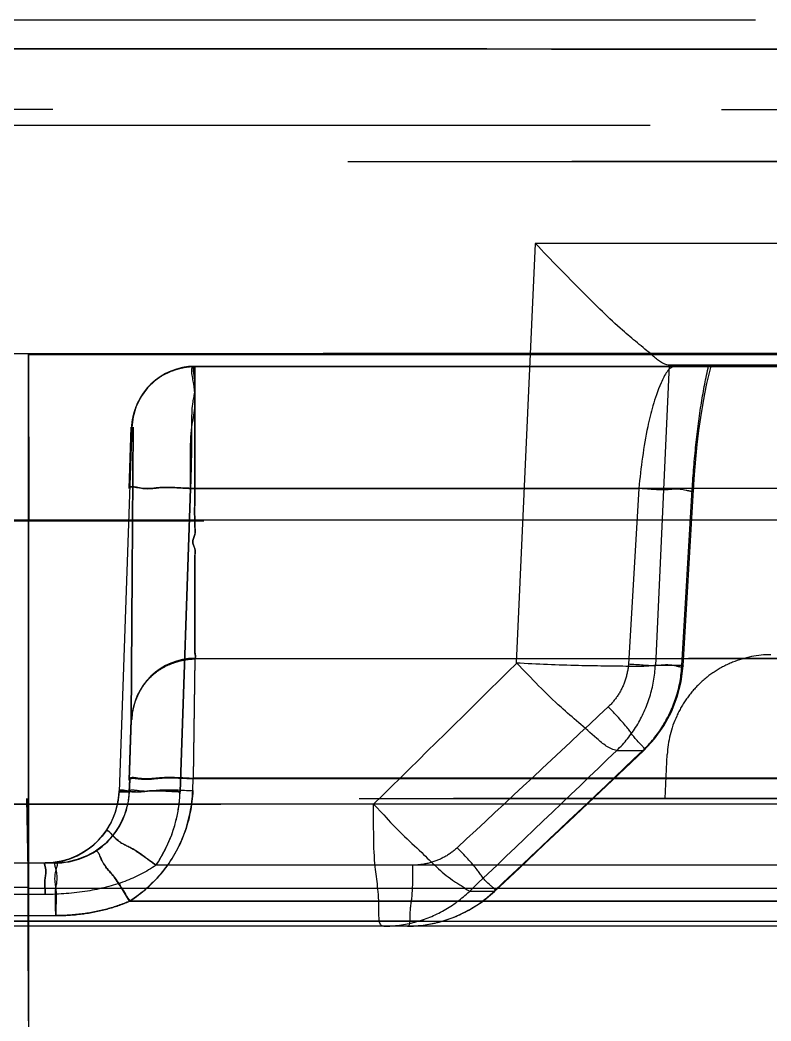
# Model space of a CAD drawing. Header units: millimetres. Extents: x 1236 to 1656, y -100 to 494.
# Drawn here: x 1493.431 to 1494.144, y 347.26 to 348.21 of the extents above; entities that cross this region are included whole.
import ezdxf

# ---------------------------------------------------------------- set-up
doc = ezdxf.new("R2010")
doc.units = ezdxf.units.MM
doc.header["$LTSCALE"] = 0.1
doc.linetypes.add('HIDDENX2', pattern=[19.05, 12.7, -6.35])
doc.layers.add('HIDDEN', color=8, linetype='HIDDENX2')

msp = doc.modelspace()

# ---------------------------------------------------------------- linework, layer by layer
at = {"layer": 'HIDDEN'}
for p, q in [((1493.43915, 348.20969), (1488.93913, 348.20969)), ((1497.93933, 348.20969), (1493.43927, 348.20969)), ((1497.83933, 348.10969), (1489.03913, 348.10969)), ((1497.13001, 348.07641), (1489.5625, 348.07385)), ((1489.93219, 348.074), (1497.31496, 348.0765)), ((1493.90236, 347.59932), (1493.92049, 347.9976)), ((1493.92019, 347.99795), (1494.48052, 347.99763)), ((1493.43924, 347.73416), (1493.43912, 347.89219)), ((1493.43932, 347.89303), (1493.43948, 347.73521)), ((1493.59719, 347.88096), (1494.43891, 347.8806)), ((1493.67353, 347.88098), (1493.5972, 347.88099)), ((1494.05396, 347.88086), (1493.59721, 347.88099)), ((1494.05389, 347.88086), (1493.90213, 347.88092)), ((1494.04749, 347.88211), (1494.03429, 347.59722)), ((1494.0475, 347.88211), (1494.08479, 347.88136)), ((1494.40084, 347.8819), (1494.04756, 347.8821)), ((1493.53721, 347.82308), (1493.52513, 347.47724)), ((1493.53465, 347.76516), (1493.5367, 347.82322)), ((1493.53678, 347.82288), (1493.53474, 347.76519)), ((1493.5384, 347.82322), (1493.53668, 347.54557)), ((1493.53676, 347.54576), (1493.5385, 347.82288)), ((1493.58303, 347.47724), (1493.59308, 347.76517)), ((1493.59308, 347.76514), (1493.58303, 347.47724)), ((1493.59303, 347.76513), (1494.01851, 347.76513)), ((1494.41172, 347.76502), (1493.59303, 347.76502)), ((1494.01851, 347.76506), (1494.00877, 347.59825)), ((1494.05952, 347.59721), (1494.06931, 347.76401)), ((1494.0606, 347.59684), (1494.07039, 347.76364)), ((1494.06931, 347.76401), (1494.07039, 347.76364)), ((1493.43913, 347.47054), (1493.43922, 347.73426)), ((1493.43945, 347.47061), (1493.43947, 347.73526)), ((1493.5972, 347.60385), (1493.59555, 347.49016)), ((1499.96523, 347.6036), (1493.5972, 347.60331)), ((1493.59718, 347.60329), (1493.59548, 347.48964)), ((1494.05952, 347.59722), (1494.03429, 347.59722)), ((1494.05952, 347.59721), (1494.0606, 347.59684)), ((1493.53668, 347.54557), (1493.53469, 347.48776)), ((1493.53478, 347.48827), (1493.53676, 347.54576)), ((1493.99774, 347.51645), (1494.02248, 347.51645)), ((1494.02248, 347.51645), (1494.02323, 347.51644)), ((1494.04528, 347.5125), (1494.04313, 347.47076)), ((1495.9093, 347.51252), (1494.04528, 347.5125)), ((1493.59506, 347.47828), (1493.59548, 347.48982)), ((1493.59514, 347.47828), (1493.59555, 347.49016)), ((1493.59548, 347.48982), (1499.99251, 347.48982)), ((1502.21124, 347.4891), (1493.59555, 347.4903)), ((1493.53486, 347.47724), (1493.53527, 347.48912)), ((1493.53527, 347.48911), (1493.53486, 347.47724)), ((1493.53527, 347.48823), (1493.53488, 347.47723)), ((1493.53488, 347.47723), (1493.53526, 347.48822)), ((1512.25767, 347.47083), (1474.62074, 347.47083)), ((1476.60823, 347.47076), (1505.5604, 347.47077)), ((1493.43925, 347.38587), (1493.43774, 347.47075)), ((1493.43867, 347.47082), (1493.43866, 347.35444)), ((1493.43917, 347.47075), (1493.43914, 347.35448)), ((1493.52461, 347.47726), (1493.53432, 347.47726)), ((1493.5344, 347.47726), (1493.52469, 347.47726)), ((1492.35173, 347.4655), (1493.76676, 347.46544)), ((1494.52676, 347.46546), (1493.1117, 347.46547)), ((1493.76684, 347.46533), (1493.7766, 347.45529)), ((1493.51265, 347.43973), (1493.50912, 347.43508)), ((1493.50076, 347.42658), (1493.49577, 347.42268)), ((1493.50516, 347.43069), (1493.50076, 347.42658)), ((1493.47736, 347.41331), (1493.47013, 347.4113)), ((1493.48417, 347.416), (1493.47734, 347.4133)), ((1493.49029, 347.41916), (1493.48412, 347.41597)), ((1493.49582, 347.42272), (1493.49025, 347.41914)), ((1493.41312, 347.40968), (1493.4654, 347.40968)), ((1493.43918, 347.35967), (1493.4391, 347.40968)), ((1493.4392, 347.40968), (1493.43926, 347.35967)), ((1493.46263, 347.41008), (1493.45516, 347.40968)), ((1493.47582, 347.41053), (1493.46526, 347.40968)), ((1494.44042, 347.40758), (1493.56024, 347.40758)), ((1491.19249, 347.38668), (1493.43926, 347.38674)), ((1493.43926, 347.38674), (1493.43921, 347.18612)), ((1493.43926, 347.3857), (1498.08973, 347.38578)), ((1493.45497, 347.37967), (1493.42349, 347.37967)), ((1493.88097, 347.38263), (1493.85769, 347.38263)), ((1493.88097, 347.38263), (1493.88159, 347.38249)), ((1500.05372, 347.37323), (1493.5352, 347.37332)), ((1493.53531, 347.37339), (1501.43343, 347.37337)), ((1493.41345, 347.35967), (1493.46504, 347.35967)), ((1493.43918, 347.35967), (1493.43914, 347.25967)), ((1493.43932, 347.25967), (1493.43925, 347.35967)), ((1493.43914, 347.35448), (1485.44375, 347.35445)), ((1485.44387, 347.35441), (1493.43867, 347.35444)), ((1494.60326, 347.34967), (1492.27521, 347.34967)), ((1493.43866, 347.35444), (1501.43468, 347.35448)), ((1493.43866, 347.35444), (1493.43873, 347.25967)), ((1493.43902, 347.35444), (1493.43911, 347.25967)), ((1501.43465, 347.35439), (1493.43911, 347.35447))]:
    msp.add_line(p, q, dxfattribs=at)
for points in [[(1497.0565, 348.17739), (1496.92122, 348.17776), (1496.77146, 348.17815), (1496.60892, 348.17855), (1496.43304, 348.17896), (1496.24373, 348.17937), (1496.04275, 348.17978), (1495.83149, 348.18018), (1495.61103, 348.18055), (1495.38138, 348.1809), (1495.14257, 348.18122), (1494.89573, 348.18151), (1494.64261, 348.18175), (1494.38453, 348.18196), (1494.12285, 348.18211), (1493.85813, 348.18222), (1493.59111, 348.18227), (1493.323, 348.18227), (1493.05498, 348.18223), (1492.78873, 348.18213), (1492.52544, 348.18198)], [(1497.03418, 348.17747), (1496.89987, 348.17784), (1496.75129, 348.17823), (1496.58903, 348.17863), (1496.41377, 348.17903), (1496.22654, 348.17944), (1496.02794, 348.17984), (1495.81862, 348.18023), (1495.59944, 348.1806), (1495.37098, 348.18095), (1495.13508, 348.18126), (1494.89366, 348.18154), (1494.64576, 348.18179), (1494.39194, 348.18199), (1494.13426, 348.18214), (1493.87419, 348.18225), (1493.6129, 348.18231), (1493.35026, 348.18231), (1493.08648, 348.18227), (1492.8231, 348.18218), (1492.56189, 348.18204)], [(1493.59721, 347.88099), (1493.58688, 347.8801), (1493.57702, 347.8775), (1493.56772, 347.87326), (1493.55931, 347.86753), (1493.55196, 347.86044), (1493.54594, 347.85221), (1493.54138, 347.84305), (1493.53842, 347.83316), (1493.53721, 347.82308)], [(1493.59719, 347.88096), (1493.58688, 347.88007), (1493.57705, 347.87748), (1493.56776, 347.87325), (1493.55936, 347.86754), (1493.55202, 347.86046), (1493.54599, 347.85227), (1493.54142, 347.84312), (1493.53845, 347.83326), (1493.53722, 347.8232)], [(1494.4388, 347.8806), (1494.30036, 347.8807), (1494.16073, 347.88078), (1494.02058, 347.88084), (1493.87987, 347.88089), (1493.73851, 347.88093), (1493.59717, 347.88096)], [(1493.90213, 347.88092), (1493.82606, 347.88094), (1493.67353, 347.88098)], [(1494.07039, 347.76365), (1494.07139, 347.77845), (1494.07261, 347.79289), (1494.07404, 347.80679), (1494.07565, 347.82005), (1494.0774, 347.83258), (1494.07926, 347.84425), (1494.08121, 347.85503), (1494.0832, 347.86482), (1494.08521, 347.8736), (1494.08719, 347.88126)], [(1494.02323, 347.51644), (1494.03351, 347.52752), (1494.04233, 347.53982), (1494.04955, 347.55313), (1494.05505, 347.56722), (1494.05876, 347.58188), (1494.0606, 347.59684)], [(1493.88159, 347.38249), (1493.90521, 347.40477), (1493.92883, 347.42707), (1493.95244, 347.44939), (1493.97604, 347.47172), (1493.99964, 347.49408), (1494.02323, 347.51644)], [(1493.53486, 347.47725), (1493.53355, 347.4661), (1493.53045, 347.45527), (1493.52566, 347.44506), (1493.51933, 347.43574), (1493.5116, 347.42755), (1493.5027, 347.42076)], [(1493.53488, 347.47724), (1493.53358, 347.46608), (1493.53048, 347.45523), (1493.52569, 347.44503), (1493.51935, 347.43572), (1493.51162, 347.42754), (1493.50272, 347.42076)], [(1493.52513, 347.47724), (1493.52406, 347.46729), (1493.52158, 347.45757), (1493.51774, 347.44831), (1493.51265, 347.43973)], [(1493.52512, 347.47724), (1493.52405, 347.46728), (1493.52157, 347.45757), (1493.51774, 347.44832), (1493.51265, 347.43973)], [(1493.50913, 347.43509), (1493.50514, 347.43068), (1493.50073, 347.42656)], [(1493.5027, 347.42076), (1493.49459, 347.41629), (1493.48554, 347.41279), (1493.47571, 347.41052)], [(1493.50273, 347.42076), (1493.49463, 347.41629), (1493.48561, 347.41281), (1493.47582, 347.41053)], [(1493.47017, 347.41131), (1493.46262, 347.41008), (1493.45516, 347.40968)], [(1493.79897, 347.34967), (1493.81408, 347.35064), (1493.82899, 347.35352), (1493.84342, 347.35823), (1493.85715, 347.36471), (1493.86995, 347.37284), (1493.88159, 347.38249)]]:
    msp.add_lwpolyline(points, dxfattribs=at)
for centre, radius, start, end in [((1493.59718, 347.82099), 0.06, 89.96246, 178.2021), ((1493.59717, 347.54386), 0.05999, 89.96864, 178.193), ((1453.81562, 388.1622), 57.02911, 314.470293, 314.661985), ((1452.06965, 392.36234), 61.3573, 312.9117631, 313.0949788), ((1453.3883, 389.87645), 58.68131, 313.6021709, 313.7913014), ((1451.94738, 391.86609), 61.13268, 313.3098869, 313.4924215), ((1493.45521, 347.47968), 0.07, 274.10899, 358.13158), ((1493.46495, 347.47968), 0.07, 266.14668, 357.85452), ((1493.46499, 347.47968), 0.07, 266.24749, 357.85112), ((1493.45195, 347.48165), 0.1312, 325.6306, 358.07306)]:
    msp.add_arc(centre, radius, start, end, dxfattribs=at)
for points, knots in [([(1489.4649, 348.17634), (1489.44871, 348.17629), (1489.42256, 348.17621), (1489.38754, 348.1761), (1489.35877, 348.17601), (1489.34777, 348.17598), (1489.33215, 348.17593), (1489.34339, 348.17597), (1489.35423, 348.176), (1489.39395, 348.17613), (1489.46267, 348.17635), (1489.57707, 348.1767), (1489.72749, 348.17715), (1489.99884, 348.17791), (1490.41623, 348.17896), (1490.88214, 348.17993), (1491.30758, 348.18066), (1491.65952, 348.18117), (1492.02866, 348.1816), (1492.54557, 348.18207), (1493.20613, 348.18237), (1493.87079, 348.18229), (1494.39893, 348.182), (1494.78398, 348.18167), (1495.15589, 348.18125), (1495.61603, 348.18061), (1496.13396, 348.17968), (1496.63955, 348.17853), (1496.92796, 348.17777), (1497.03469, 348.17747)], [0, 0, 0, 0, 0.005823, 0.010402, 0.013726, 0.015796, 0.016608, 0.017066, 0.018803, 0.021787, 0.031398, 0.045882, 0.065227, 0.089191, 0.149773, 0.225198, 0.267685, 0.312785, 0.360042, 0.409119, 0.51084, 0.613132, 0.663784, 0.713197, 0.76066, 0.806283, 0.889497, 0.959103, 1, 1, 1, 1]), ([(1489.8441, 348.17745), (1490.00528, 348.1779), (1490.3724, 348.17884), (1490.9808, 348.18011), (1491.6925, 348.18123), (1492.47827, 348.18202), (1493.3041, 348.18234), (1494.13684, 348.18218), (1494.93917, 348.18153), (1495.67613, 348.18051), (1496.32343, 348.17925), (1496.83492, 348.17802), (1497.23554, 348.17689), (1497.41264, 348.17635), (1497.59011, 348.1758), (1497.4541, 348.17623), (1497.41199, 348.17636)], [0, 0, 0, 0, 0.061828, 0.140832, 0.233385, 0.334836, 0.44226, 0.550165, 0.654318, 0.74989, 0.833348, 0.901165, 0.950069, 0.977961, 0.983845, 1, 1, 1, 1]), ([(1475.04908, 347.89481), (1478.11354, 347.97159), (1484.24341, 348.08676), (1493.43965, 348.14435), (1502.6359, 348.08675), (1508.76578, 347.97158), (1511.83024, 347.89479)], [0, 0, 0, 0, 0.25, 0.5, 0.75, 1, 1, 1, 1]), ([(1494.04749, 347.88211), (1494.04145, 347.88259), (1494.02644, 347.89604), (1493.99915, 347.91771), (1493.9623, 347.9544), (1493.93509, 347.98199), (1493.92049, 347.9976)], [0, 0, 0, 0, 0.10548, 0.322061, 0.627735, 1, 1, 1, 1]), ([(1474.44106, 347.896), (1474.44155, 347.896), (1474.44353, 347.896), (1474.44798, 347.89599), (1474.45538, 347.89598), (1474.47117, 347.89595), (1474.49832, 347.8959), (1474.56152, 347.89577), (1474.66993, 347.89554), (1474.79783, 347.8953), (1474.92357, 347.89509), (1475.03666, 347.89489), (1475.16861, 347.89463), (1475.33097, 347.89435), (1475.54104, 347.8941), (1475.75463, 347.89391), (1475.96439, 347.89376), (1476.15699, 347.89364), (1476.37669, 347.89353), (1476.73007, 347.89339), (1477.25207, 347.89326), (1477.96968, 347.89316), (1478.80206, 347.89317), (1479.73508, 347.89329), (1480.7491, 347.89352), (1482.20702, 347.89365), (1483.71301, 347.89389), (1485.25433, 347.89416), (1486.43672, 347.89432), (1487.62845, 347.89437), (1488.82734, 347.89425), (1490.03253, 347.8939), (1491.2041, 347.89333), (1492.34021, 347.89257), (1493.07268, 347.89225), (1493.43912, 347.89221)], [0, 0, 0, 0, 0.000078, 0.000312, 0.000702, 0.001247, 0.002806, 0.004989, 0.011227, 0.019924, 0.025187, 0.031083, 0.037783, 0.046023, 0.056721, 0.070956, 0.07975, 0.089844, 0.10137, 0.114443, 0.145647, 0.183798, 0.227763, 0.277088, 0.331133, 0.387887, 0.507311, 0.568943, 0.631279, 0.694023, 0.75713, 0.820596, 0.884336, 0.942135, 1, 1, 1, 1]), ([(1493.43932, 347.89299), (1493.31957, 347.893), (1493.08061, 347.89303), (1492.72125, 347.89318), (1492.3615, 347.89336), (1492.00388, 347.89354), (1491.65165, 347.89369), (1491.30322, 347.89383), (1490.95029, 347.89396), (1490.58163, 347.89407), (1490.18556, 347.89417), (1489.75065, 347.89426), (1489.26613, 347.89432), (1488.72224, 347.89436), (1488.11013, 347.89437), (1487.42208, 347.89435), (1486.65213, 347.89433), (1485.79133, 347.89425), (1484.83021, 347.89407), (1483.77975, 347.89391), (1482.70316, 347.89377), (1481.68263, 347.89358), (1480.77613, 347.89341), (1479.98441, 347.89329), (1479.28437, 347.89323), (1478.65684, 347.89322), (1478.09198, 347.89323), (1477.58461, 347.89325), (1477.12849, 347.89329), (1476.71628, 347.89338), (1476.34206, 347.89359), (1476.00506, 347.89374), (1475.70843, 347.89386), (1475.45409, 347.8942), (1475.23945, 347.89449), (1475.10873, 347.89471), (1475.04908, 347.89481)], [0, 0, 0, 0, 0.019536, 0.038982, 0.058621, 0.078223, 0.09732, 0.11608, 0.135062, 0.154893, 0.176221, 0.199673, 0.22584, 0.25526, 0.288397, 0.325695, 0.367502, 0.413999, 0.466116, 0.524291, 0.585359, 0.641741, 0.690769, 0.733236, 0.770895, 0.804967, 0.835605, 0.86304, 0.887734, 0.910011, 0.930285, 0.948779, 0.964986, 0.978676, 0.99027, 1, 1, 1, 1]), ([(1493.43912, 347.89219), (1493.84273, 347.89219), (1494.64934, 347.89243), (1495.85807, 347.89313), (1497.06389, 347.89381), (1498.26539, 347.8943), (1499.46077, 347.8944), (1501.03573, 347.89424), (1502.5928, 347.89398), (1504.12284, 347.89373), (1505.2273, 347.89359), (1506.28733, 347.89346), (1507.28542, 347.89326), (1508.19964, 347.89313), (1509.01175, 347.89317), (1509.70943, 347.89327), (1510.28605, 347.89342), (1510.68994, 347.8936), (1510.95512, 347.89378), (1511.15808, 347.89394), (1511.36561, 347.89413), (1511.57033, 347.89439), (1511.70916, 347.89462), (1511.80193, 347.8948), (1511.88062, 347.89495), (1511.97064, 347.8951), (1512.06893, 347.89527), (1512.15467, 347.89543), (1512.22803, 347.89559), (1512.28996, 347.89573), (1512.33451, 347.89584), (1512.36457, 347.89592), (1512.38297, 347.89596), (1512.39864, 347.89599), (1512.41161, 347.89602), (1512.42074, 347.89603), (1512.4267, 347.89603), (1512.43017, 347.89603), (1512.43298, 347.89603), (1512.43514, 347.89602), (1512.43652, 347.89601), (1512.43731, 347.896), (1512.43759, 347.89599), (1512.4377, 347.89599)], [0, 0, 0, 0, 0.063732, 0.127369, 0.190866, 0.254139, 0.317094, 0.379625, 0.502835, 0.562966, 0.621227, 0.677238, 0.730352, 0.778832, 0.821598, 0.85859, 0.888999, 0.912651, 0.922367, 0.930873, 0.9447, 0.955137, 0.963199, 0.966622, 0.969786, 0.975624, 0.980838, 0.985306, 0.989164, 0.992421, 0.995086, 0.996199, 0.997167, 0.997992, 0.998674, 0.999215, 0.999432, 0.999615, 0.999763, 0.999877, 0.999956, 0.999982, 1, 1, 1, 1]), ([(1511.83024, 347.89479), (1511.78202, 347.89472), (1511.67303, 347.89455), (1511.49937, 347.89427), (1511.29038, 347.89402), (1511.05446, 347.89388), (1510.77614, 347.89371), (1510.44344, 347.8935), (1510.03349, 347.89333), (1509.53529, 347.89325), (1508.95541, 347.8932), (1508.3061, 347.89316), (1507.59719, 347.89319), (1506.86343, 347.89333), (1506.11134, 347.89348), (1505.38388, 347.89359), (1504.66562, 347.89369), (1503.92309, 347.89378), (1503.13003, 347.8939), (1502.33158, 347.894), (1501.56804, 347.89411), (1500.88765, 347.89421), (1500.24969, 347.8943), (1499.65045, 347.89438), (1499.04491, 347.89445), (1498.45669, 347.89449), (1497.89046, 347.89448), (1497.38208, 347.89443), (1496.90823, 347.89435), (1496.48312, 347.89422), (1496.07135, 347.8941), (1495.6791, 347.89392), (1495.2925, 347.89377), (1494.91764, 347.89359), (1494.54848, 347.89338), (1494.18201, 347.89321), (1493.81226, 347.89303), (1493.56366, 347.893), (1493.43932, 347.89299)], [0, 0, 0, 0, 0.007865, 0.01778, 0.028328, 0.041955, 0.056264, 0.073729, 0.096226, 0.123137, 0.154999, 0.190818, 0.229056, 0.270639, 0.310512, 0.35174, 0.389304, 0.427678, 0.472863, 0.518671, 0.557925, 0.597414, 0.62966, 0.661992, 0.695165, 0.728437, 0.757945, 0.787531, 0.811366, 0.835242, 0.856876, 0.878536, 0.899228, 0.919939, 0.939685, 0.959446, 0.979719, 1, 1, 1, 1]), ([(1493.53722, 347.82326), (1493.53729, 347.82503), (1493.53762, 347.82862), (1493.53864, 347.83402), (1493.54018, 347.83945), (1493.54294, 347.84666), (1493.54763, 347.85529), (1493.5552, 347.86446), (1493.56465, 347.87171), (1493.57349, 347.8761), (1493.58084, 347.8786), (1493.58635, 347.87995), (1493.5918, 347.88076), (1493.59541, 347.88095), (1493.59719, 347.88096)], [0, 0, 0, 0, 0.057803, 0.117743, 0.179393, 0.24231, 0.370166, 0.498841, 0.628173, 0.756668, 0.819884, 0.881808, 0.941991, 1, 1, 1, 1]), ([(1493.59303, 347.76513), (1493.5934, 347.78466), (1493.59106, 347.82269), (1493.60082, 347.8486), (1493.5922, 347.88218), (1493.59721, 347.88099)], [0, 0, 0, 0, 0.505367, 0.866609, 1, 1, 1, 1]), ([(1493.59719, 347.88096), (1493.59436, 347.88162), (1493.59892, 347.86198), (1493.59313, 347.84581), (1493.59457, 347.80616), (1493.59331, 347.77987), (1493.59303, 347.76502)], [0, 0, 0, 0, 0.075154, 0.291417, 0.616111, 1, 1, 1, 1]), ([(1493.5972, 347.60331), (1493.59833, 347.60474), (1493.59666, 347.60886), (1493.59729, 347.61387), (1493.59713, 347.61896), (1493.59717, 347.62485), (1493.59715, 347.63163), (1493.59715, 347.63928), (1493.59715, 347.64682), (1493.59715, 347.65462), (1493.59716, 347.66268), (1493.59716, 347.67097), (1493.59717, 347.6791), (1493.59715, 347.68678), (1493.59724, 347.69401), (1493.59694, 347.70077), (1493.59806, 347.70766), (1493.59358, 347.71433), (1493.59816, 347.7214), (1493.59689, 347.72896), (1493.59747, 347.73618), (1493.59636, 347.74343), (1493.59741, 347.75068), (1493.59713, 347.75795), (1493.59722, 347.76501), (1493.59713, 347.77208), (1493.5972, 347.77913), (1493.59718, 347.78615), (1493.59719, 347.79295), (1493.59717, 347.79968), (1493.59719, 347.80632), (1493.59718, 347.81286), (1493.5972, 347.81913), (1493.59711, 347.82528), (1493.5972, 347.83129), (1493.59718, 347.83714), (1493.59719, 347.84269), (1493.59716, 347.84804), (1493.59719, 347.85319), (1493.59718, 347.85811), (1493.59718, 347.86268), (1493.59719, 347.86697), (1493.59719, 347.87097), (1493.59719, 347.87467), (1493.59719, 347.87795), (1493.59719, 347.88), (1493.59719, 347.88096)], [0, 0, 0, 0, 0.019717, 0.038314, 0.056322, 0.074038, 0.101922, 0.129432, 0.156524, 0.183193, 0.213542, 0.243332, 0.272569, 0.301259, 0.326082, 0.350477, 0.374438, 0.399095, 0.427259, 0.453829, 0.479809, 0.505261, 0.532099, 0.558194, 0.583585, 0.608263, 0.634344, 0.659596, 0.684021, 0.707622, 0.732096, 0.755607, 0.77815, 0.799726, 0.821889, 0.84293, 0.862856, 0.881669, 0.900649, 0.918342, 0.934746, 0.949859, 0.964616, 0.977891, 0.989685, 1, 1, 1, 1]), ([(1493.59721, 347.88099), (1493.59721, 347.88003), (1493.59721, 347.87798), (1493.59721, 347.87471), (1493.59722, 347.87102), (1493.59716, 347.86702), (1493.59721, 347.86273), (1493.59718, 347.85817), (1493.59721, 347.85326), (1493.59711, 347.84812), (1493.5972, 347.84277), (1493.59716, 347.83723), (1493.59719, 347.83138), (1493.59705, 347.82538), (1493.59718, 347.81924), (1493.59714, 347.81297), (1493.59715, 347.80643), (1493.59712, 347.7998), (1493.59714, 347.79308), (1493.59712, 347.78629), (1493.59713, 347.77927), (1493.59708, 347.77222), (1493.59714, 347.76515), (1493.59706, 347.75809), (1493.59732, 347.75082), (1493.59633, 347.74356), (1493.59738, 347.73631), (1493.59682, 347.72908), (1493.59805, 347.72152), (1493.59365, 347.71443), (1493.59797, 347.70774), (1493.59689, 347.70086), (1493.59718, 347.69409), (1493.59711, 347.68685), (1493.59714, 347.67917), (1493.59713, 347.67104), (1493.59714, 347.66274), (1493.59715, 347.65469), (1493.59715, 347.64689), (1493.59716, 347.63934), (1493.59716, 347.63169), (1493.59719, 347.6249), (1493.59715, 347.61903), (1493.59732, 347.61398), (1493.59668, 347.60916), (1493.59833, 347.60514), (1493.5972, 347.60385)], [0, 0, 0, 0, 0.010325, 0.022131, 0.035418, 0.050185, 0.065312, 0.081728, 0.099431, 0.11842, 0.137253, 0.1572, 0.178263, 0.200445, 0.222051, 0.244621, 0.268153, 0.292646, 0.31627, 0.340723, 0.366009, 0.392134, 0.416873, 0.442327, 0.468482, 0.495373, 0.520896, 0.546956, 0.57361, 0.601788, 0.62644, 0.650476, 0.674946, 0.699846, 0.728602, 0.757906, 0.787763, 0.818181, 0.844912, 0.872066, 0.899639, 0.927585, 0.945353, 0.963287, 0.981462, 1, 1, 1, 1]), ([(1494.05396, 347.88086), (1494.04691, 347.88098), (1494.03472, 347.85579), (1494.02525, 347.82016), (1494.0205, 347.78469), (1494.01851, 347.76513)], [0, 0, 0, 0, 0.17073, 0.523333, 1, 1, 1, 1]), ([(1494.08478, 347.88136), (1494.08518, 347.88135), (1494.09005, 347.88043), (1494.0652, 347.88155), (1494.06074, 347.88091), (1494.05396, 347.88086)], [0, 0, 0, 0, 0.035408, 0.386582, 1, 1, 1, 1]), ([(1494.06931, 347.76401), (1494.07016, 347.77824), (1494.07238, 347.80583), (1494.07744, 347.84501), (1494.08212, 347.86983), (1494.08479, 347.88136)], [0, 0, 0, 0, 0.361016, 0.700371, 1, 1, 1, 1]), ([(1493.59308, 347.76517), (1493.58338, 347.7655), (1493.56489, 347.76736), (1493.55055, 347.76346), (1493.53526, 347.76776), (1493.53518, 347.76517)], [0, 0, 0, 0, 0.502806, 0.865937, 1, 1, 1, 1]), ([(1493.53518, 347.76514), (1493.53526, 347.76773), (1493.55056, 347.76343), (1493.5649, 347.76733), (1493.58338, 347.76547), (1493.59308, 347.76514)], [0, 0, 0, 0, 0.134127, 0.497302, 1, 1, 1, 1]), ([(1494.07039, 347.76364), (1494.07026, 347.76138), (1494.05686, 347.76574), (1494.04393, 347.76244), (1494.02732, 347.76457), (1494.01851, 347.76506)], [0, 0, 0, 0, 0.130763, 0.489955, 1, 1, 1, 1]), ([(1493.43947, 347.73512), (1493.07047, 347.73517), (1492.33239, 347.7355), (1491.1877, 347.73616), (1490.00705, 347.73646), (1488.7925, 347.73651), (1487.58343, 347.73647), (1486.38046, 347.73635), (1485.18632, 347.73619), (1483.6299, 347.73595), (1482.10743, 347.73573), (1480.63044, 347.73549), (1479.59795, 347.73529), (1478.6459, 347.73521), (1477.91393, 347.73521), (1477.38268, 347.73525), (1476.93407, 347.7353), (1476.45563, 347.73543), (1475.9739, 347.73564), (1475.60247, 347.73589), (1475.32079, 347.73614), (1475.10785, 347.73641), (1474.94371, 347.73668), (1474.81072, 347.73695), (1474.69699, 347.73718), (1474.59646, 347.73739), (1474.50793, 347.73755), (1474.43139, 347.73769), (1474.36704, 347.7378), (1474.32145, 347.73789), (1474.2915, 347.73797), (1474.27394, 347.73801), (1474.25913, 347.73806), (1474.24699, 347.73809), (1474.23851, 347.73811), (1474.23301, 347.73813), (1474.22983, 347.73813), (1474.22727, 347.73813), (1474.22531, 347.73813), (1474.22395, 347.73813), (1474.22324, 347.73812), (1474.22299, 347.73811)], [0, 0, 0, 0, 0.057607, 0.115228, 0.178703, 0.241924, 0.304839, 0.367458, 0.429728, 0.491263, 0.61044, 0.667409, 0.721845, 0.771629, 0.816039, 0.836117, 0.854566, 0.886075, 0.910809, 0.929771, 0.94406, 0.954784, 0.963015, 0.969685, 0.975546, 0.98077, 0.985379, 0.989366, 0.992719, 0.995425, 0.996484, 0.997396, 0.998166, 0.998796, 0.999291, 0.999489, 0.999655, 0.999788, 0.99989, 0.99996, 1, 1, 1, 1]), ([(1493.43923, 347.73417), (1493.07063, 347.73421), (1492.33343, 347.73453), (1491.19015, 347.73528), (1490.01128, 347.73586), (1488.79899, 347.73622), (1487.59275, 347.73633), (1486.63177, 347.73629), (1485.91433, 347.73621), (1485.59691, 347.73617), (1485.43841, 347.73615)], [0, 0, 0, 0, 0.13821, 0.276424, 0.428685, 0.58024, 0.730988, 0.88098, 0.940568, 1, 1, 1, 1]), ([(1512.65549, 347.73802), (1512.65538, 347.73803), (1512.65509, 347.73803), (1512.65431, 347.73804), (1512.65293, 347.73805), (1512.65077, 347.73806), (1512.64796, 347.73806), (1512.64449, 347.73806), (1512.63852, 347.73806), (1512.6294, 347.73805), (1512.61644, 347.73802), (1512.60076, 347.73799), (1512.58236, 347.73794), (1512.55232, 347.73787), (1512.50779, 347.73776), (1512.44588, 347.73761), (1512.37257, 347.73745), (1512.28688, 347.73727), (1512.18865, 347.7371), (1512.09865, 347.73694), (1512.01994, 347.73679), (1511.92696, 347.73661), (1511.78747, 347.73637), (1511.58122, 347.7361), (1511.37164, 347.7359), (1511.16615, 347.73574), (1510.89656, 347.73556), (1510.48472, 347.73537), (1509.89578, 347.73521), (1509.18235, 347.73512), (1508.35176, 347.73508), (1507.4177, 347.7352), (1506.40016, 347.73542), (1505.32248, 347.73555), (1504.20255, 347.73569), (1502.65582, 347.73594), (1501.08452, 347.73621), (1499.49747, 347.73638), (1498.29481, 347.73628), (1497.08635, 347.73579), (1495.87337, 347.7351), (1494.65716, 347.7344), (1493.84543, 347.73416), (1493.43923, 347.73416)], [0, 0, 0, 0, 0.000018, 0.000044, 0.000122, 0.000234, 0.00038, 0.000561, 0.000776, 0.001311, 0.001985, 0.002801, 0.003758, 0.004858, 0.007491, 0.01071, 0.014522, 0.018937, 0.024088, 0.029858, 0.032987, 0.036376, 0.044374, 0.054763, 0.068576, 0.077093, 0.086843, 0.110664, 0.141389, 0.178788, 0.222043, 0.271058, 0.324611, 0.3809, 0.439303, 0.499452, 0.622372, 0.684611, 0.747218, 0.810128, 0.873273, 0.936586, 1, 1, 1, 1]), ([(1493.43948, 347.73521), (1493.84743, 347.73522), (1494.66232, 347.73541), (1495.88245, 347.73593), (1497.09776, 347.73639), (1498.307, 347.73666), (1499.50995, 347.73663), (1501.10003, 347.73639), (1503.05282, 347.73607), (1504.96964, 347.73578), (1506.44069, 347.7356), (1507.46116, 347.73539), (1508.26234, 347.7353), (1508.85354, 347.73531), (1509.25635, 347.73533), (1509.62937, 347.73537), (1509.97039, 347.73542), (1510.27813, 347.7355), (1510.6231, 347.73563), (1510.98053, 347.73581), (1511.33285, 347.73604), (1511.59875, 347.7363), (1511.7998, 347.73657), (1511.95574, 347.73683), (1512.08346, 347.73709), (1512.19368, 347.73731), (1512.31525, 347.73755), (1512.43786, 347.7378), (1512.55037, 347.73801), (1512.61798, 347.73814), (1512.64807, 347.7382), (1512.65561, 347.73821)], [0, 0, 0, 0, 0.063689, 0.12722, 0.190484, 0.253422, 0.316005, 0.378287, 0.501663, 0.620872, 0.677539, 0.731322, 0.780187, 0.802618, 0.82362, 0.843074, 0.860853, 0.87686, 0.891117, 0.91471, 0.932661, 0.94612, 0.956222, 0.964048, 0.970467, 0.976161, 0.981256, 0.989445, 0.995302, 0.998822, 1, 1, 1, 1]), ([(1493.5972, 347.60385), (1493.95428, 347.60386), (1494.66801, 347.60389), (1495.74668, 347.60395), (1496.83217, 347.60401), (1497.92354, 347.60399), (1499.01048, 347.60384), (1500.08175, 347.60358), (1501.13544, 347.60322), (1501.82863, 347.60294), (1502.17357, 347.6028)], [0, 0, 0, 0, 0.124907, 0.249662, 0.377317, 0.504609, 0.63142, 0.757526, 0.87934, 1, 1, 1, 1]), ([(1494.14402, 347.6073), (1494.13165, 347.6073), (1494.1128, 347.60352), (1494.09062, 347.592), (1494.07583, 347.5802), (1494.06347, 347.56581), (1494.05091, 347.54392), (1494.04615, 347.52505), (1494.04551, 347.51252)], [0, 0, 0, 0, 0.247292, 0.372318, 0.497385, 0.622882, 0.749077, 1, 1, 1, 1]), ([(1493.53722, 347.54562), (1493.53729, 347.54739), (1493.53762, 347.55097), (1493.53864, 347.55637), (1493.54018, 347.5618), (1493.54294, 347.56901), (1493.54763, 347.57764), (1493.5552, 347.5868), (1493.56464, 347.59404), (1493.57348, 347.59844), (1493.58083, 347.60094), (1493.58634, 347.60228), (1493.59179, 347.6031), (1493.5954, 347.60329), (1493.59718, 347.60329)], [0, 0, 0, 0, 0.057795, 0.117727, 0.179368, 0.242278, 0.370122, 0.498792, 0.628128, 0.756634, 0.819857, 0.881789, 0.941981, 1, 1, 1, 1]), ([(1494.03429, 347.59722), (1494.02609, 347.5959), (1494.00163, 347.59641), (1493.95775, 347.5967), (1493.92205, 347.59833), (1493.90236, 347.59932)], [0, 0, 0, 0, 0.18884, 0.552034, 1, 1, 1, 1]), ([(1493.99774, 347.51645), (1493.99042, 347.51738), (1493.97256, 347.53368), (1493.9409, 347.55957), (1493.9164, 347.58496), (1493.9028, 347.59931)], [0, 0, 0, 0, 0.174868, 0.531203, 1, 1, 1, 1]), ([(1494.00877, 347.59825), (1494.00833, 347.59311), (1494.0063, 347.58295), (1493.99971, 347.56908), (1493.9932, 347.56126), (1493.98956, 347.55788)], [0, 0, 0, 0, 0.339472, 0.673472, 1, 1, 1, 1]), ([(1493.99774, 347.51645), (1494.00494, 347.52341), (1494.01766, 347.53929), (1494.03021, 347.56705), (1494.03377, 347.58714), (1494.03429, 347.59722)], [0, 0, 0, 0, 0.332117, 0.665608, 1, 1, 1, 1]), ([(1494.0606, 347.59684), (1494.06047, 347.59464), (1494.04751, 347.59883), (1494.03453, 347.59554), (1494.01785, 347.59788), (1494.00877, 347.59825)], [0, 0, 0, 0, 0.127622, 0.474317, 1, 1, 1, 1]), ([(1494.02248, 347.51645), (1494.02975, 347.52342), (1494.04258, 347.53926), (1494.05531, 347.56702), (1494.05896, 347.58712), (1494.05952, 347.59722)], [0, 0, 0, 0, 0.332996, 0.665554, 1, 1, 1, 1]), ([(1494.02323, 347.51644), (1494.02491, 347.51804), (1494.01485, 347.52695), (1494.00795, 347.53903), (1493.99585, 347.55114), (1493.98956, 347.55788)], [0, 0, 0, 0, 0.12974, 0.483847, 1, 1, 1, 1]), ([(1493.53527, 347.48912), (1493.53554, 347.49174), (1493.55062, 347.48855), (1493.56608, 347.49216), (1493.58528, 347.49052), (1493.59555, 347.49016)], [0, 0, 0, 0, 0.130565, 0.489164, 1, 1, 1, 1]), ([(1493.53527, 347.48823), (1493.53552, 347.49088), (1493.55043, 347.48789), (1493.56593, 347.49155), (1493.58508, 347.48998), (1493.59548, 347.48964)], [0, 0, 0, 0, 0.132581, 0.48275, 1, 1, 1, 1]), ([(1493.58303, 347.47724), (1493.57334, 347.47765), (1493.55484, 347.47939), (1493.54051, 347.47552), (1493.52521, 347.47982), (1493.52512, 347.47724)], [0, 0, 0, 0, 0.502091, 0.866287, 1, 1, 1, 1]), ([(1493.53486, 347.47724), (1493.53488, 347.47986), (1493.55025, 347.47672), (1493.56528, 347.4803), (1493.58468, 347.47865), (1493.59514, 347.47828)], [0, 0, 0, 0, 0.130423, 0.479976, 1, 1, 1, 1]), ([(1493.53488, 347.47723), (1493.53491, 347.47983), (1493.55047, 347.47668), (1493.56543, 347.48027), (1493.58478, 347.47864), (1493.59506, 347.47828)], [0, 0, 0, 0, 0.129673, 0.488261, 1, 1, 1, 1]), ([(1493.52513, 347.47724), (1493.5252, 347.47973), (1493.53991, 347.47564), (1493.55431, 347.47948), (1493.57296, 347.47758), (1493.58303, 347.47724)], [0, 0, 0, 0, 0.129209, 0.478306, 1, 1, 1, 1]), ([(1493.5352, 347.37324), (1493.54687, 347.38084), (1493.56812, 347.39965), (1493.58918, 347.43653), (1493.5945, 347.46439), (1493.59506, 347.47828)], [0, 0, 0, 0, 0.333754, 0.66684, 1, 1, 1, 1]), ([(1493.59519, 347.47828), (1493.59458, 347.46444), (1493.58918, 347.43668), (1493.56822, 347.39981), (1493.54698, 347.38101), (1493.53531, 347.37339)], [0, 0, 0, 0, 0.33241, 0.665715, 1, 1, 1, 1]), ([(1493.56024, 347.40758), (1493.56488, 347.41438), (1493.57294, 347.42889), (1493.5807, 347.45251), (1493.58279, 347.46899), (1493.58307, 347.47723)], [0, 0, 0, 0, 0.33299, 0.666341, 1, 1, 1, 1]), ([(1493.7766, 347.34967), (1493.77144, 347.34967), (1493.77296, 347.37885), (1493.76616, 347.4085), (1493.7669, 347.4455), (1493.76684, 347.46533)], [0, 0, 0, 0, 0.132856, 0.489504, 1, 1, 1, 1]), ([(1493.7766, 347.45529), (1493.7874, 347.4423), (1493.81016, 347.42275), (1493.83543, 347.39614), (1493.85267, 347.38668), (1493.85769, 347.38263)], [0, 0, 0, 0, 0.464453, 0.822673, 1, 1, 1, 1]), ([(1493.56024, 347.40758), (1493.55243, 347.41297), (1493.53839, 347.42461), (1493.52411, 347.42867), (1493.5142, 347.44201), (1493.51265, 347.43973)], [0, 0, 0, 0, 0.495695, 0.856114, 1, 1, 1, 1]), ([(1493.51265, 347.43973), (1493.51403, 347.44176), (1493.52343, 347.42927), (1493.53767, 347.42523), (1493.55201, 347.41326), (1493.56024, 347.40758)], [0, 0, 0, 0, 0.128385, 0.477678, 1, 1, 1, 1]), ([(1493.84607, 347.42406), (1493.84235, 347.42059), (1493.83394, 347.41455), (1493.8195, 347.40888), (1493.80917, 347.40758), (1493.80403, 347.40758)], [0, 0, 0, 0, 0.331193, 0.665243, 1, 1, 1, 1]), ([(1493.88159, 347.38249), (1493.88328, 347.38409), (1493.87175, 347.39247), (1493.86529, 347.40497), (1493.85251, 347.41717), (1493.84607, 347.42406)], [0, 0, 0, 0, 0.127791, 0.48329, 1, 1, 1, 1]), ([(1493.5027, 347.42076), (1493.50481, 347.42207), (1493.5096, 347.40773), (1493.52097, 347.39811), (1493.5299, 347.38181), (1493.53531, 347.37339)], [0, 0, 0, 0, 0.129304, 0.478442, 1, 1, 1, 1]), ([(1493.5352, 347.3733), (1493.52999, 347.38147), (1493.52115, 347.39768), (1493.50978, 347.40723), (1493.50489, 347.4221), (1493.50273, 347.42076)], [0, 0, 0, 0, 0.505326, 0.867103, 1, 1, 1, 1]), ([(1493.45497, 347.37967), (1493.45498, 347.38496), (1493.45404, 347.39474), (1493.45666, 347.40206), (1493.45393, 347.40968), (1493.45516, 347.40968)], [0, 0, 0, 0, 0.528318, 0.876584, 1, 1, 1, 1]), ([(1493.45516, 347.40968), (1493.45398, 347.40968), (1493.45664, 347.40221), (1493.45401, 347.3949), (1493.45499, 347.38505), (1493.45497, 347.37967)], [0, 0, 0, 0, 0.11865, 0.462745, 1, 1, 1, 1]), ([(1493.56024, 347.40758), (1493.5511, 347.40124), (1493.53, 347.39053), (1493.49408, 347.38166), (1493.46839, 347.37983), (1493.45497, 347.37967)], [0, 0, 0, 0, 0.302567, 0.635351, 1, 1, 1, 1]), ([(1493.46526, 347.40968), (1493.46741, 347.40965), (1493.46232, 347.39646), (1493.46666, 347.38426), (1493.46501, 347.36814), (1493.46499, 347.35967)], [0, 0, 0, 0, 0.12902, 0.491926, 1, 1, 1, 1]), ([(1493.46504, 347.35967), (1493.46506, 347.36821), (1493.46348, 347.38436), (1493.46811, 347.39662), (1493.46329, 347.40962), (1493.4654, 347.40968)], [0, 0, 0, 0, 0.512116, 0.873245, 1, 1, 1, 1]), ([(1493.79896, 347.34967), (1493.80154, 347.34967), (1493.80097, 347.36421), (1493.80432, 347.37911), (1493.804, 347.39763), (1493.80403, 347.40758)], [0, 0, 0, 0, 0.132528, 0.488847, 1, 1, 1, 1]), ([(1493.7766, 347.34967), (1493.78651, 347.34967), (1493.80646, 347.35226), (1493.83436, 347.36361), (1493.85052, 347.3757), (1493.85769, 347.38263)], [0, 0, 0, 0, 0.332385, 0.66553, 1, 1, 1, 1]), ([(1493.79896, 347.34967), (1493.80899, 347.34967), (1493.82912, 347.35226), (1493.85733, 347.3636), (1493.87369, 347.37567), (1493.88097, 347.38263)], [0, 0, 0, 0, 0.333103, 0.665424, 1, 1, 1, 1]), ([(1493.53531, 347.37339), (1493.52826, 347.37041), (1493.51338, 347.36532), (1493.48974, 347.3607), (1493.47334, 347.35969), (1493.46498, 347.35967)], [0, 0, 0, 0, 0.318351, 0.652148, 1, 1, 1, 1]), ([(1493.46507, 347.35966), (1493.47345, 347.35969), (1493.48987, 347.36068), (1493.5134, 347.36533), (1493.52817, 347.37032), (1493.53509, 347.37325)], [0, 0, 0, 0, 0.350426, 0.685685, 1, 1, 1, 1])]:
    msp.add_open_spline(points, degree=3, knots=knots, dxfattribs=at)

doc.saveas('drawing.dxf')
